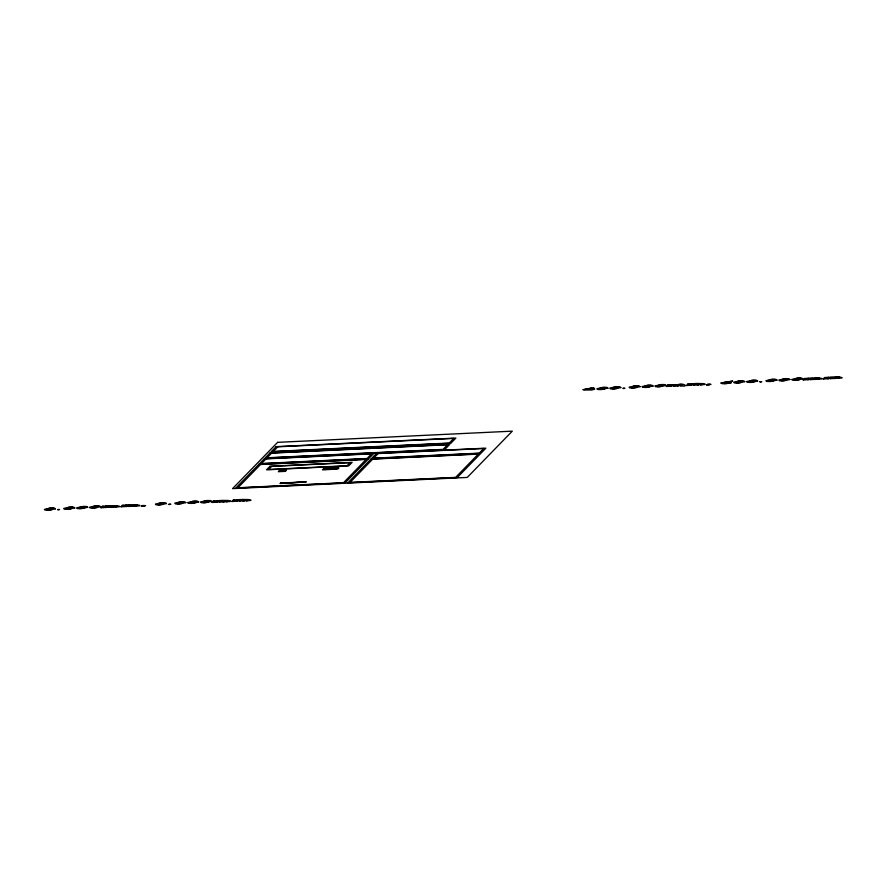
<?xml version="1.0" encoding="UTF-8"?>
<svg xmlns="http://www.w3.org/2000/svg" width="887" height="887" viewBox="0 0 887 887"><rect width="100%" height="100%" fill="white"/><g stroke="black" fill="none" stroke-linecap="round" stroke-linejoin="round"><path stroke-width="1.33" d="M114.678 507.042C128.504 506.621 111.019 504.758 105.808 506.333M134.68 506.144C148.628 505.612 131.01 503.827 125.865 505.368M225.719 501.743C239.545 501.332 222.072 499.459 216.849 501.033M245.777 500.789C259.614 500.368 242.129 498.505 236.907 500.08M282.144 483.204L304.23 482.151M680.063 385.767C691.139 387.652 681.881 381.443 677.313 385.634C683.012 386.133 669.186 386.255 674.43 386.011C678.023 384.581 672.501 384.548 671.115 385.146M700.12 384.814C713.957 384.404 696.472 382.53 691.25 384.104M816.894 379.248C830.731 378.838 813.246 376.964 808.024 378.538M836.962 378.294C850.788 377.873 833.303 376.01 828.092 377.585M671.193 385.058L680.551 384.37M691.173 384.193L695.94 384.115L693.146 385.146L698.923 384.925L697.315 384.858L698.18 383.86L702.814 383.539L702.06 384.603L700.364 384.803M807.946 378.616L812.714 378.549L809.864 379.636L815.696 379.359L814.1 379.292L814.953 378.283L819.599 377.973L818.834 379.037L817.138 379.237M828.003 377.662L832.771 377.596L829.922 378.682L835.754 378.405L834.157 378.339L835.011 377.33L839.656 377.008L838.891 378.084L837.195 378.283M105.719 506.41L110.487 506.344L107.693 507.375L113.469 507.153L111.873 507.087L112.727 506.078L117.372 505.756L116.607 506.832L114.911 507.031M125.788 505.457L130.555 505.379L127.695 506.477L133.527 506.2L131.93 506.133L132.784 505.124L137.43 504.803L136.665 505.867L134.968 506.067M216.772 501.122L221.539 501.044L218.745 502.075L224.511 501.854L222.914 501.787L223.768 500.789L228.414 500.468L227.649 501.532L225.952 501.732M236.829 500.157L241.597 500.091L238.803 501.122L244.579 500.9L242.971 500.833L243.825 499.824L248.471 499.514L247.717 500.578L246.021 500.778M680.307 385.756L682.846 384.736L681.294 384.459M169.805 504.16C173.53 504.37 165.736 504.315 169.45 504.526M53.054 508.251L51.668 509.703L46.9 510.025L46.778 509.304L49.328 508.218L53.054 508.251M72.401 507.331L71.004 508.783L66.248 509.105L66.126 508.384L68.676 507.286L72.401 507.331M85.296 506.71L83.899 508.162L79.143 508.495L79.021 507.774L81.571 506.677L85.296 506.71M98.191 506.1L96.794 507.552L92.037 507.874L91.915 507.153L94.465 506.067L98.191 506.1M164.095 502.951L162.709 504.404L157.953 504.736L157.819 504.016L160.381 502.918L164.095 502.951M183.443 502.031L182.057 503.483L177.289 503.816L177.167 503.095L179.717 501.998L183.443 502.031M196.337 501.421L194.952 502.874L190.184 503.195L190.062 502.474L192.612 501.377L196.337 501.421M209.232 500.8L207.846 502.253L203.079 502.585L202.957 501.865L205.507 500.767L209.232 500.8M605.544 387.597L604.158 389.049L599.401 389.371L599.268 388.65L601.829 387.564L605.544 387.597M618.439 386.987L617.053 388.439L612.296 388.761L612.163 388.04L614.724 386.943L618.439 386.987M637.786 386.056L636.4 387.508L631.633 387.841L631.511 387.12L634.061 386.022L637.786 386.056M650.681 385.446L649.295 386.898L644.527 387.22L644.405 386.499L646.956 385.413L650.681 385.446M663.576 384.836L662.19 386.277L657.422 386.61L657.3 385.889L659.85 384.792L663.576 384.836M742.386 381.077L740.989 382.53L736.232 382.851L736.11 382.131L738.66 381.033L742.386 381.077M755.28 380.456L753.895 381.909L749.127 382.23L749.005 381.521L751.555 380.423L755.28 380.456M774.617 379.536L773.231 380.989L768.475 381.31L768.342 380.59L770.903 379.503L774.617 379.536M787.512 378.926L786.126 380.368L781.369 380.7L781.236 379.98L783.798 378.882L787.512 378.926M800.418 378.305L799.021 379.758L794.264 380.079L794.131 379.359L796.692 378.272L800.418 378.305M104.921 507.231L106.529 507.431L100.763 507.763L103.624 506.433L101.916 506.388L106.118 506L104.921 507.231M124.989 506.277L126.586 506.466L120.82 506.799L123.681 505.468L121.985 505.424L126.176 505.047L124.989 506.277M215.973 501.931L217.57 502.131L211.805 502.463L214.665 501.133L212.969 501.088L217.171 500.712L215.973 501.931M236.031 500.978L237.627 501.177L231.873 501.51L234.722 500.179L233.026 500.135L237.228 499.758L236.031 500.978M670.317 385.967L671.914 386.155L666.148 386.488L669.009 385.158L667.312 385.113L671.514 384.736L670.317 385.967M690.374 385.002L691.971 385.202L686.216 385.535L689.066 384.204L687.37 384.16L691.572 383.783L690.374 385.002M807.148 379.436L808.744 379.636L802.99 379.969L805.839 378.638L804.143 378.594L808.345 378.217L807.148 379.436M827.216 378.483L828.813 378.682L823.047 379.015L825.908 377.674L824.211 377.629L828.403 377.252L827.216 378.483M141.388 506.289L145.601 505.634L142.607 505.501L141.998 505.668L144.526 505.734L141.388 506.289M277.631 442.347L232.582 488.615L467.249 477.428L512.298 431.16L277.631 442.347M258.926 464.322L235.776 488.105L345.098 482.894L368.26 459.111L258.926 464.322M264.381 458.723L259.37 463.879L368.693 458.657L373.715 453.512L264.381 458.723M269.981 452.98L264.969 458.124L444.697 449.554L449.709 444.409L269.981 452.98M276.145 446.649L271.123 451.805L450.851 443.234L455.874 438.078L276.145 446.649M260.556 464.478L237.871 487.772L343.48 482.728L366.154 459.444L260.556 464.478M266.011 458.878L261.465 463.535L367.074 458.501L371.609 453.845L266.011 458.878M271.599 453.135L267.065 457.792L443.068 449.399L447.602 444.742L271.599 453.135M277.764 446.804L273.229 451.461L449.232 443.068L453.767 438.411L277.764 446.804M270.014 466.252L266.543 469.822L348.68 465.908L352.15 462.338L270.014 466.252M271.644 466.407L268.65 469.489L347.05 465.742L350.055 462.67L271.644 466.407M279.261 470.764L278.352 471.696L285.392 471.352L286.301 470.42L279.261 470.764M280.88 470.919L280.458 471.352L284.195 470.753L280.88 470.919M280.492 483.071L280.037 483.537L306.303 481.841L280.492 483.071M323.7 468.58L322.491 469.822L337.747 469.09L338.956 467.848L323.7 468.58M325.318 468.735L324.587 469.478L336.118 468.935L336.849 468.181L325.318 468.735M371.088 458.978L347.937 482.761L457.26 477.539L480.421 453.767L371.088 458.978M376.543 453.379L371.531 458.524L480.854 453.312L485.865 448.168L376.543 453.379M372.717 459.133L350.032 482.417L455.641 477.383L478.315 454.1L372.717 459.133M378.161 453.534L373.627 458.191L479.235 453.157L483.77 448.5L378.161 453.534M583.125 389.681L591.64 390.047L594.745 389.105L592.449 389.216L593.88 387.741L592.505 387.807L583.125 389.681M591.463 388.184L590.376 389.315L584.378 389.593L591.463 388.184M706.773 385.025L710.997 384.37L707.992 384.237L707.382 384.393L709.91 384.47L706.773 385.025M732.573 381.122L723.936 382.53L731.409 382.652L729.602 383.228L722.373 383.705L720.732 383.04L732.573 381.122M723.604 382.663C722.173 384.337 727.95 383.55 728.992 382.94L723.604 382.663M55.426 508.828L48.663 510.28L44.971 510.092L44.35 509.382L51.08 507.929L54.34 508.029L55.426 508.828M74.774 507.896L68.011 509.36L64.307 509.171L63.698 508.462L70.417 507.009L73.688 507.109L74.774 507.896M87.669 507.286L80.905 508.739L77.202 508.561L76.592 507.852L83.311 506.388L86.582 506.488L87.669 507.286M100.564 506.665L93.8 508.129L90.097 507.941L89.487 507.231L96.206 505.778L99.477 505.878L100.564 506.665M166.468 503.528L159.704 504.991L156.012 504.803L155.391 504.093L162.121 502.63L165.392 502.729L166.468 503.528M185.815 502.607L179.052 504.06L175.36 503.871L174.739 503.162L181.458 501.709L184.729 501.809L185.815 502.607M198.71 501.987L191.947 503.45L188.255 503.262L187.634 502.552L194.353 501.1L197.624 501.188L198.71 501.987M211.605 501.377L204.842 502.829L201.149 502.652L200.529 501.942L207.248 500.479L210.518 500.578L211.605 501.377M607.928 388.173L601.153 389.626L597.461 389.437L596.84 388.728L603.57 387.275L606.841 387.375L607.928 388.173M620.822 387.552L614.048 389.016L610.356 388.828L609.735 388.118L616.465 386.665L619.736 386.754L620.822 387.552M640.159 386.632L633.396 388.096L629.703 387.907L629.083 387.198L635.802 385.734L639.072 385.834L640.159 386.632M653.054 386.022L646.29 387.475L642.598 387.286L641.977 386.577L648.696 385.124L651.967 385.224L653.054 386.022M665.949 385.401L659.185 386.865L655.493 386.677L654.872 385.967L661.602 384.514L664.862 384.603L665.949 385.401M744.758 381.643L737.995 383.106L734.292 382.918L733.682 382.208L740.401 380.756L743.672 380.845L744.758 381.643M757.653 381.033L750.89 382.485L747.198 382.297L746.577 381.587L753.296 380.135L756.567 380.235L757.653 381.033M776.99 380.113L770.226 381.565L766.534 381.377L765.913 380.667L772.644 379.215L775.914 379.314L776.99 380.113M789.896 379.492L783.121 380.955L779.429 380.767L778.808 380.057L785.538 378.605L788.809 378.694L789.896 379.492M802.79 378.882L796.027 380.335L792.324 380.146L791.703 379.436L798.433 377.984L801.704 378.084L802.79 378.882M57.722 509.548C56.923 510.38 62.489 509.049 57.722 509.548M623.117 388.284C622.308 389.105 627.885 387.785 623.117 388.284M759.948 381.765C759.139 382.585 764.716 381.255 759.948 381.765"/></g></svg>
